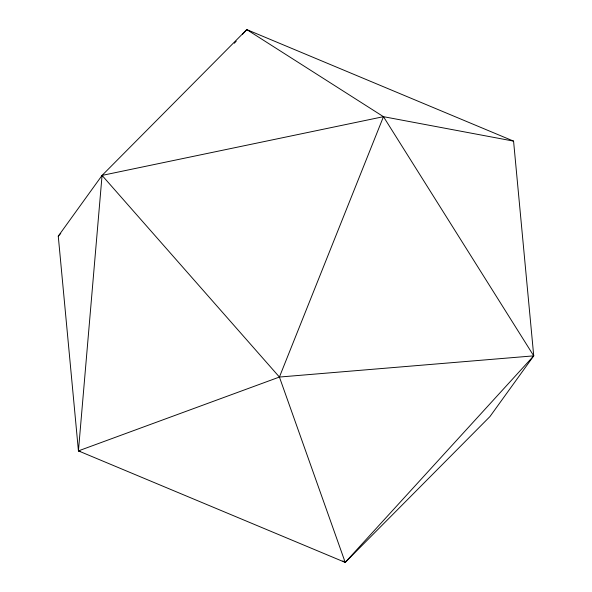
<?xml version="1.0" encoding="UTF-8"?>
<svg xmlns="http://www.w3.org/2000/svg" width="592" height="592" viewBox="0 0 592 592"><rect width="100%" height="100%" fill="white"/><g stroke="black" fill="none" stroke-linecap="round" stroke-linejoin="round"><path stroke-width="0.89" d="M80.238 451.222L78.433 450.882L102.068 175.41L246.783 29.6L513.567 141.118L533.732 355.851L489.932 416.59L345.217 562.4L78.433 450.882L58.268 236.149L102.068 175.41L383.461 116.676L513.567 141.118M383.461 116.676L533.732 355.851L345.217 562.4L279.417 377.045L383.461 116.676L246.783 29.6L242.431 34.373M58.268 236.149L60.761 233.418M234.343 43.231L236.208 41.188M78.433 450.882L279.417 377.045L533.732 355.851M342.886 560.913L345.217 562.4M102.068 175.41L279.417 377.045"/></g></svg>
